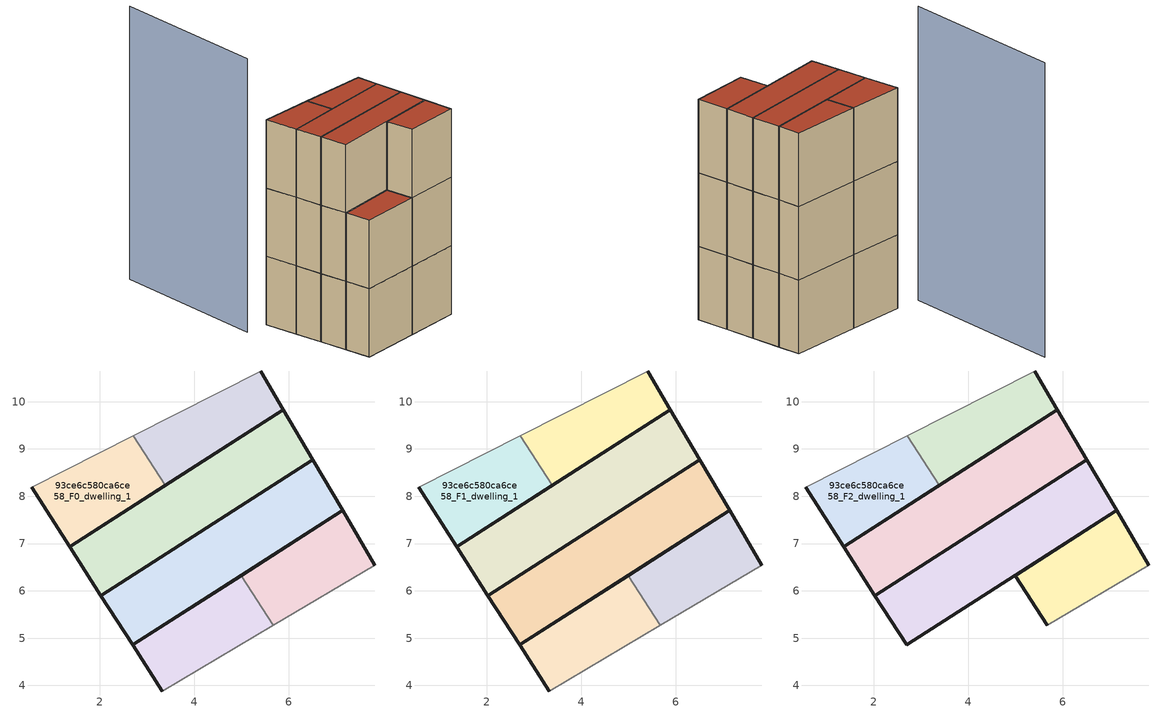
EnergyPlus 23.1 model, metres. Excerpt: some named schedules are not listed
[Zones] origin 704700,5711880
93ce6c580ca6ce58_F0_dwelling_0
 floor ground (EU_floor_Construction): 5.88,9.83 5.4,10.65 2.71,9.28 3.38,8.23 z0
 wall outside (EU_wall_Construction): 5.4,10.65 5.88,9.83 3.38,8.23 z0:3
 wall adiabatic (EU_wall_Construction): 2.71,9.28 5.4,10.65 z0:3
 wall to 93ce6c580ca6ce58_F0_dwelling_1 (EU_wall_Construction): 3.38,8.23 2.71,9.28 z0:3
93ce6c580ca6ce58_F0_dwelling_1
 floor ground (EU_floor_Construction): 3.38,8.23 2.71,9.28 0.56,8.19 1.36,6.94 z0
 wall outside (EU_wall_Construction): 3.38,8.23 1.36,6.94 0.56,8.19 z0:3
 wall adiabatic (EU_wall_Construction): 0.56,8.19 2.71,9.28 z0:3
93ce6c580ca6ce58_F0_dwelling_2
 floor ground (EU_floor_Construction): 6.51,8.77 5.88,9.83 1.36,6.94 2.03,5.9 z0
 wall outside (EU_wall_Construction): 2.03,5.9 1.36,6.94 5.88,9.83 6.51,8.77 2.03,5.9 z0:3
93ce6c580ca6ce58_F0_dwelling_3
 floor ground (EU_floor_Construction): 7.14,7.7 6.51,8.77 2.03,5.9 2.7,4.86 z0
 wall outside (EU_wall_Construction): 2.7,4.86 2.03,5.9 6.51,8.77 7.14,7.7 2.7,4.86 z0:3
93ce6c580ca6ce58_F0_dwelling_4
 floor ground (EU_floor_Construction): 7.82,6.54 7.14,7.7 4.99,6.33 5.67,5.27 z0
 wall outside (EU_wall_Construction): 4.99,6.33 7.14,7.7 7.82,6.54 z0:3
 wall adiabatic (EU_wall_Construction): 7.82,6.54 5.67,5.27 z0:3
 wall to 93ce6c580ca6ce58_F0_dwelling_5 (EU_wall_Construction): 5.67,5.27 4.99,6.33 z0:3
93ce6c580ca6ce58_F0_dwelling_5
 floor ground (EU_floor_Construction): 5.67,5.27 4.99,6.33 2.7,4.86 3.32,3.88 z0
 wall outside (EU_wall_Construction): 3.32,3.88 2.7,4.86 4.99,6.33 z0:3
 wall adiabatic (EU_wall_Construction): 5.67,5.27 3.32,3.88 z0:3
93ce6c580ca6ce58_F1_dwelling_0
 floor to 93ce6c580ca6ce58_F0_dwelling_0 (EU_floor_Construction): 5.88,9.83 5.4,10.65 2.71,9.28 3.38,8.23 z3
 wall outside (EU_wall_Construction): 5.4,10.65 5.88,9.83 3.38,8.23 z3:6
 wall adiabatic (EU_wall_Construction): 2.71,9.28 5.4,10.65 z3:6
 wall to 93ce6c580ca6ce58_F1_dwelling_1 (EU_wall_Construction): 3.38,8.23 2.71,9.28 z3:6
93ce6c580ca6ce58_F1_dwelling_1
 floor to 93ce6c580ca6ce58_F0_dwelling_1 (EU_floor_Construction): 3.38,8.23 2.71,9.28 0.56,8.19 1.36,6.94 z3
 wall outside (EU_wall_Construction): 3.38,8.23 1.36,6.94 0.56,8.19 z3:6
 wall adiabatic (EU_wall_Construction): 0.56,8.19 2.71,9.28 z3:6
93ce6c580ca6ce58_F1_dwelling_2
 floor to 93ce6c580ca6ce58_F0_dwelling_2 (EU_floor_Construction): 6.51,8.77 5.88,9.83 1.36,6.94 2.03,5.9 z3
 wall outside (EU_wall_Construction): 2.03,5.9 1.36,6.94 5.88,9.83 6.51,8.77 2.03,5.9 z3:6
93ce6c580ca6ce58_F1_dwelling_3
 floor to 93ce6c580ca6ce58_F0_dwelling_3 (EU_floor_Construction): 7.14,7.7 6.51,8.77 2.03,5.9 2.7,4.86 z3
 wall outside (EU_wall_Construction): 2.7,4.86 2.03,5.9 6.51,8.77 7.14,7.7 2.7,4.86 z3:6
93ce6c580ca6ce58_F1_dwelling_4
 floor to 93ce6c580ca6ce58_F0_dwelling_4 (EU_floor_Construction): 7.82,6.54 7.14,7.7 4.99,6.33 5.67,5.27 z3
 wall outside (EU_wall_Construction): 4.99,6.33 7.14,7.7 7.82,6.54 z3:6
 wall adiabatic (EU_wall_Construction): 7.82,6.54 5.67,5.27 z3:6
 wall to 93ce6c580ca6ce58_F1_dwelling_5 (EU_wall_Construction): 5.67,5.27 4.99,6.33 z3:6
93ce6c580ca6ce58_F1_dwelling_5
 floor to 93ce6c580ca6ce58_F0_dwelling_5 (EU_floor_Construction): 5.67,5.27 4.99,6.33 2.7,4.86 3.32,3.88 z3
 wall outside (EU_wall_Construction): 3.32,3.88 2.7,4.86 4.99,6.33 z3:6
 wall adiabatic (EU_wall_Construction): 5.67,5.27 3.32,3.88 z3:6
 roof outside (EU_roof_Construction): 4.99,6.33 5.67,5.27 3.32,3.88 2.7,4.86 z6
93ce6c580ca6ce58_F2_dwelling_0
 floor to 93ce6c580ca6ce58_F1_dwelling_0 (EU_floor_Construction): 5.88,9.83 5.4,10.65 2.71,9.28 3.38,8.23 z6
 wall outside (EU_wall_Construction): 5.4,10.65 5.88,9.83 3.38,8.23 z6:9
 wall adiabatic (EU_wall_Construction): 2.71,9.28 5.4,10.65 z6:9
 wall to 93ce6c580ca6ce58_F2_dwelling_1 (EU_wall_Construction): 3.38,8.23 2.71,9.28 z6:9
 roof outside (EU_roof_Construction): 5.4,10.65 5.88,9.83 3.38,8.23 2.71,9.28 z9
93ce6c580ca6ce58_F2_dwelling_1
 floor to 93ce6c580ca6ce58_F1_dwelling_1 (EU_floor_Construction): 3.38,8.23 2.71,9.28 0.56,8.19 1.36,6.94 z6
 wall outside (EU_wall_Construction): 3.38,8.23 1.36,6.94 0.56,8.19 z6:9
 wall adiabatic (EU_wall_Construction): 0.56,8.19 2.71,9.28 z6:9
 roof outside (EU_roof_Construction): 2.71,9.28 3.38,8.23 1.36,6.94 0.56,8.19 z9
93ce6c580ca6ce58_F2_dwelling_2
 floor to 93ce6c580ca6ce58_F1_dwelling_2 (EU_floor_Construction): 6.51,8.77 5.88,9.83 1.36,6.94 2.03,5.9 z6
 wall outside (EU_wall_Construction): 2.03,5.9 1.36,6.94 5.88,9.83 6.51,8.77 2.03,5.9 z6:9
 roof outside (EU_roof_Construction): 5.88,9.83 6.51,8.77 2.03,5.9 1.36,6.94 z9
93ce6c580ca6ce58_F2_dwelling_3
 floor to 93ce6c580ca6ce58_F1_dwelling_3 (EU_floor_Construction): 7.14,7.7 6.51,8.77 2.03,5.9 2.7,4.86 z6
 wall outside (EU_wall_Construction): 2.7,4.86 2.03,5.9 6.51,8.77 7.14,7.7 2.7,4.86 z6:9
 roof outside (EU_roof_Construction): 6.51,8.77 7.14,7.7 2.7,4.86 2.03,5.9 z9
93ce6c580ca6ce58_F2_dwelling_4
 floor to 93ce6c580ca6ce58_F1_dwelling_4 (EU_floor_Construction): 7.82,6.54 7.14,7.7 4.99,6.33 5.67,5.27 z6
 wall outside (EU_wall_Construction): 5.67,5.27 4.99,6.33 7.14,7.7 7.82,6.54 z6:9
 wall adiabatic (EU_wall_Construction): 7.82,6.54 5.67,5.27 z6:9
 roof outside (EU_roof_Construction): 7.14,7.7 7.82,6.54 5.67,5.27 4.99,6.33 z9
shading: -0.4,7.8 -3,14.13 z0:12
[Building]
EU S2 Campaign: North Axis=0; Terrain=City; Solar Distribution=FullExterior
[Site:Location]
London: Latitude=51.5; Longitude=-0.5; Time Zone=0; Elevation=25
[SizingPeriod:WeatherFileDays]
AnnualSizingPeriod: Begin Month=1; Begin Day of Month=1; End Month=12; End Day of Month=31; Day of Week for Start Day=Monday; Use Weather File Daylight Saving Period=No; Use Weather File Rain and Snow Indicators=No
[MATERIAL]
EU_InternalMass_Material: Roughness=MediumRough; Thickness=0.1; Conductivity=1; Density=1800; Specific Heat=900; Thermal Absorptance=0.9; Solar Absorptance=0.7; Visible Absorptance=0.7
[MATERIAL:NOMASS] Roughness=MediumRough; Thermal Absorptance=0.9; Solar Absorptance=0.7; Visible Absorptance=0.7
Name | Thermal Resistance
EU_wall_NoMass | 1.04674
EU_roof_NoMass | 4.32442
EU_floor_NoMass | 2.04616
[CONSTRUCTION]
EU_wall_Construction: EU_wall_NoMass
EU_roof_Construction: EU_roof_NoMass
EU_floor_Construction: EU_floor_NoMass
EU_InternalMass_Construction: EU_InternalMass_Material
[ZONE] Type=1; Multiplier=1; Ceiling Height=autocalculate; Floor Area=autocalculate; Part of Total Floor Area=Yes
Name | Volume
93ce6c580ca6ce58_F0_dwelling_0 | 9.85767
93ce6c580ca6ce58_F1_dwelling_0; 93ce6c580ca6ce58_F2_dwelling_0 | 9.8584
93ce6c580ca6ce58_F0_dwelling_1; 93ce6c580ca6ce58_F1_dwelling_1; 93ce6c580ca6ce58_F2_dwelling_1 | 9.8562
93ce6c580ca6ce58_F0_dwelling_2; 93ce6c580ca6ce58_F1_dwelling_2; 93ce6c580ca6ce58_F2_dwelling_2 | 19.7109
93ce6c580ca6ce58_F0_dwelling_3; 93ce6c580ca6ce58_F1_dwelling_3; 93ce6c580ca6ce58_F2_dwelling_3 | 19.7
93ce6c580ca6ce58_F0_dwelling_4; 93ce6c580ca6ce58_F0_dwelling_5 | 9.85327
93ce6c580ca6ce58_F1_dwelling_4; 93ce6c580ca6ce58_F2_dwelling_4 | 9.85254
93ce6c580ca6ce58_F1_dwelling_5 | 9.854
[INTERNALMASS] Construction=EU_InternalMass_Construction
Name | Zone or ZoneList | Surface Area
93ce6c580ca6ce58_F0_dwelling_0_EU_InternalMass | 93ce6c580ca6ce58_F0_dwelling_0 | 3.28575
93ce6c580ca6ce58_F0_dwelling_1_EU_InternalMass | 93ce6c580ca6ce58_F0_dwelling_1 | 3.28532
93ce6c580ca6ce58_F0_dwelling_2_EU_InternalMass | 93ce6c580ca6ce58_F0_dwelling_2 | 6.57001
93ce6c580ca6ce58_F0_dwelling_3_EU_InternalMass | 93ce6c580ca6ce58_F0_dwelling_3 | 6.56671
93ce6c580ca6ce58_F0_dwelling_4_EU_InternalMass | 93ce6c580ca6ce58_F0_dwelling_4 | 3.28446
93ce6c580ca6ce58_F0_dwelling_5_EU_InternalMass | 93ce6c580ca6ce58_F0_dwelling_5 | 3.28441
93ce6c580ca6ce58_F1_dwelling_0_EU_InternalMass | 93ce6c580ca6ce58_F1_dwelling_0 | 3.28575
93ce6c580ca6ce58_F1_dwelling_1_EU_InternalMass | 93ce6c580ca6ce58_F1_dwelling_1 | 3.28532
93ce6c580ca6ce58_F1_dwelling_2_EU_InternalMass | 93ce6c580ca6ce58_F1_dwelling_2 | 6.57001
93ce6c580ca6ce58_F1_dwelling_3_EU_InternalMass | 93ce6c580ca6ce58_F1_dwelling_3 | 6.56671
93ce6c580ca6ce58_F1_dwelling_4_EU_InternalMass | 93ce6c580ca6ce58_F1_dwelling_4 | 3.28446
93ce6c580ca6ce58_F1_dwelling_5_EU_InternalMass | 93ce6c580ca6ce58_F1_dwelling_5 | 3.28441
93ce6c580ca6ce58_F2_dwelling_0_EU_InternalMass | 93ce6c580ca6ce58_F2_dwelling_0 | 6.56956
93ce6c580ca6ce58_F2_dwelling_1_EU_InternalMass | 93ce6c580ca6ce58_F2_dwelling_1 | 6.57014
93ce6c580ca6ce58_F2_dwelling_2_EU_InternalMass | 93ce6c580ca6ce58_F2_dwelling_2 | 6.56463
93ce6c580ca6ce58_F2_dwelling_3_EU_InternalMass | 93ce6c580ca6ce58_F2_dwelling_3 | 3.28358
93ce6c580ca6ce58_F2_dwelling_4_EU_InternalMass | 93ce6c580ca6ce58_F2_dwelling_4 | 3.28498
[OTHEREQUIPMENT] Fuel Type=Electricity; Design Level Calculation Method=Watts/Area; Power per Zone Floor Area=1; Fraction Latent=0; Fraction Radiant=0; Fraction Lost=0; Carbon Dioxide Generation Rate=0; EndUse Subcategory=EU_Step8_InternalGains
Name | Zone or ZoneList or Space or SpaceList | Schedule
EU_Step8_InternalGain_93ce6c580ca6ce58_F0_dwelling_0_f000 | 93ce6c580ca6ce58_F0_dwelling_0 | EU_Step8_GainSchedule_93ce6c580ca6ce58_F0_dwelling_0_f000
EU_Step8_InternalGain_93ce6c580ca6ce58_F0_dwelling_1_f000 | 93ce6c580ca6ce58_F0_dwelling_1 | EU_Step8_GainSchedule_93ce6c580ca6ce58_F0_dwelling_1_f000
EU_Step8_InternalGain_93ce6c580ca6ce58_F0_dwelling_2_f000 | 93ce6c580ca6ce58_F0_dwelling_2 | EU_Step8_GainSchedule_93ce6c580ca6ce58_F0_dwelling_2_f000
EU_Step8_InternalGain_93ce6c580ca6ce58_F0_dwelling_3_f000 | 93ce6c580ca6ce58_F0_dwelling_3 | EU_Step8_GainSchedule_93ce6c580ca6ce58_F0_dwelling_3_f000
EU_Step8_InternalGain_93ce6c580ca6ce58_F0_dwelling_4_f000 | 93ce6c580ca6ce58_F0_dwelling_4 | EU_Step8_GainSchedule_93ce6c580ca6ce58_F0_dwelling_4_f000
EU_Step8_InternalGain_93ce6c580ca6ce58_F0_dwelling_5_f000 | 93ce6c580ca6ce58_F0_dwelling_5 | EU_Step8_GainSchedule_93ce6c580ca6ce58_F0_dwelling_5_f000
EU_Step8_InternalGain_93ce6c580ca6ce58_F1_dwelling_0_f000 | 93ce6c580ca6ce58_F1_dwelling_0 | EU_Step8_GainSchedule_93ce6c580ca6ce58_F1_dwelling_0_f000
EU_Step8_InternalGain_93ce6c580ca6ce58_F1_dwelling_1_f000 | 93ce6c580ca6ce58_F1_dwelling_1 | EU_Step8_GainSchedule_93ce6c580ca6ce58_F1_dwelling_1_f000
EU_Step8_InternalGain_93ce6c580ca6ce58_F1_dwelling_2_f000 | 93ce6c580ca6ce58_F1_dwelling_2 | EU_Step8_GainSchedule_93ce6c580ca6ce58_F1_dwelling_2_f000
EU_Step8_InternalGain_93ce6c580ca6ce58_F1_dwelling_3_f000 | 93ce6c580ca6ce58_F1_dwelling_3 | EU_Step8_GainSchedule_93ce6c580ca6ce58_F1_dwelling_3_f000
EU_Step8_InternalGain_93ce6c580ca6ce58_F1_dwelling_4_f000 | 93ce6c580ca6ce58_F1_dwelling_4 | EU_Step8_GainSchedule_93ce6c580ca6ce58_F1_dwelling_4_f000
EU_Step8_InternalGain_93ce6c580ca6ce58_F1_dwelling_5_f000 | 93ce6c580ca6ce58_F1_dwelling_5 | EU_Step8_GainSchedule_93ce6c580ca6ce58_F1_dwelling_5_f000
EU_Step8_InternalGain_93ce6c580ca6ce58_F2_dwelling_0_f000 | 93ce6c580ca6ce58_F2_dwelling_0 | EU_Step8_GainSchedule_93ce6c580ca6ce58_F2_dwelling_0_f000
EU_Step8_InternalGain_93ce6c580ca6ce58_F2_dwelling_1_f000 | 93ce6c580ca6ce58_F2_dwelling_1 | EU_Step8_GainSchedule_93ce6c580ca6ce58_F2_dwelling_1_f000
EU_Step8_InternalGain_93ce6c580ca6ce58_F2_dwelling_2_f000 | 93ce6c580ca6ce58_F2_dwelling_2 | EU_Step8_GainSchedule_93ce6c580ca6ce58_F2_dwelling_2_f000
EU_Step8_InternalGain_93ce6c580ca6ce58_F2_dwelling_3_f000 | 93ce6c580ca6ce58_F2_dwelling_3 | EU_Step8_GainSchedule_93ce6c580ca6ce58_F2_dwelling_3_f000
EU_Step8_InternalGain_93ce6c580ca6ce58_F2_dwelling_4_f000 | 93ce6c580ca6ce58_F2_dwelling_4 | EU_Step8_GainSchedule_93ce6c580ca6ce58_F2_dwelling_4_f000
[ZONEVENTILATION:DESIGNFLOWRATE] Schedule=EU_AlwaysOn; Design Flow Rate Calculation Method=AirChanges/Hour; Air Changes per Hour=0.488719; Ventilation Type=Natural; Fan Pressure Rise=0; Fan Total Efficiency=1; Constant Term Coefficient=1; Temperature Term Coefficient=0; Velocity Term Coefficient=0; Velocity Squared Term Coefficient=0; Minimum Indoor Temperature=-100; Maximum Indoor Temperature=100; Delta Temperature=-100; Minimum Outdoor Temperature=-100; Maximum Outdoor Temperature=100; Maximum Wind Speed=40
Name | Zone or ZoneList or Space or SpaceList
EU_ConstantAir_93ce6c580ca6ce58_F0_dwelling_0 | 93ce6c580ca6ce58_F0_dwelling_0
EU_ConstantAir_93ce6c580ca6ce58_F0_dwelling_1 | 93ce6c580ca6ce58_F0_dwelling_1
EU_ConstantAir_93ce6c580ca6ce58_F0_dwelling_2 | 93ce6c580ca6ce58_F0_dwelling_2
EU_ConstantAir_93ce6c580ca6ce58_F0_dwelling_3 | 93ce6c580ca6ce58_F0_dwelling_3
EU_ConstantAir_93ce6c580ca6ce58_F0_dwelling_4 | 93ce6c580ca6ce58_F0_dwelling_4
EU_ConstantAir_93ce6c580ca6ce58_F0_dwelling_5 | 93ce6c580ca6ce58_F0_dwelling_5
EU_ConstantAir_93ce6c580ca6ce58_F1_dwelling_0 | 93ce6c580ca6ce58_F1_dwelling_0
EU_ConstantAir_93ce6c580ca6ce58_F1_dwelling_1 | 93ce6c580ca6ce58_F1_dwelling_1
EU_ConstantAir_93ce6c580ca6ce58_F1_dwelling_2 | 93ce6c580ca6ce58_F1_dwelling_2
EU_ConstantAir_93ce6c580ca6ce58_F1_dwelling_3 | 93ce6c580ca6ce58_F1_dwelling_3
EU_ConstantAir_93ce6c580ca6ce58_F1_dwelling_4 | 93ce6c580ca6ce58_F1_dwelling_4
EU_ConstantAir_93ce6c580ca6ce58_F1_dwelling_5 | 93ce6c580ca6ce58_F1_dwelling_5
EU_ConstantAir_93ce6c580ca6ce58_F2_dwelling_0 | 93ce6c580ca6ce58_F2_dwelling_0
EU_ConstantAir_93ce6c580ca6ce58_F2_dwelling_1 | 93ce6c580ca6ce58_F2_dwelling_1
EU_ConstantAir_93ce6c580ca6ce58_F2_dwelling_2 | 93ce6c580ca6ce58_F2_dwelling_2
EU_ConstantAir_93ce6c580ca6ce58_F2_dwelling_3 | 93ce6c580ca6ce58_F2_dwelling_3
EU_ConstantAir_93ce6c580ca6ce58_F2_dwelling_4 | 93ce6c580ca6ce58_F2_dwelling_4
[HVACTEMPLATE:THERMOSTAT] Constant Heating Setpoint=20; Constant Cooling Setpoint=50
EU_HeatOnly_93ce6c580ca6ce58_F0_dwelling_0; EU_HeatOnly_93ce6c580ca6ce58_F0_dwelling_1; EU_HeatOnly_93ce6c580ca6ce58_F0_dwelling_2; EU_HeatOnly_93ce6c580ca6ce58_F0_dwelling_3; EU_HeatOnly_93ce6c580ca6ce58_F0_dwelling_4; EU_HeatOnly_93ce6c580ca6ce58_F0_dwelling_5; EU_HeatOnly_93ce6c580ca6ce58_F1_dwelling_0; EU_HeatOnly_93ce6c580ca6ce58_F1_dwelling_1; EU_HeatOnly_93ce6c580ca6ce58_F1_dwelling_2; EU_HeatOnly_93ce6c580ca6ce58_F1_dwelling_3; EU_HeatOnly_93ce6c580ca6ce58_F1_dwelling_4; EU_HeatOnly_93ce6c580ca6ce58_F1_dwelling_5; EU_HeatOnly_93ce6c580ca6ce58_F2_dwelling_0; EU_HeatOnly_93ce6c580ca6ce58_F2_dwelling_1; EU_HeatOnly_93ce6c580ca6ce58_F2_dwelling_2; EU_HeatOnly_93ce6c580ca6ce58_F2_dwelling_3; EU_HeatOnly_93ce6c580ca6ce58_F2_dwelling_4
[HVACTEMPLATE:ZONE:IDEALLOADSAIRSYSTEM] System Availability Schedule=EU_AlwaysOn; Maximum Heating Supply Air Temperature=50; Minimum Cooling Supply Air Temperature=13; Maximum Heating Supply Air Humidity Ratio=0.0156; Minimum Cooling Supply Air Humidity Ratio=0.0077; Heating Limit=NoLimit; Cooling Limit=NoLimit; Heating Availability Schedule=EU_AlwaysOn; Cooling Availability Schedule=EU_CoolingOff; Dehumidification Control Type=ConstantSensibleHeatRatio; Cooling Sensible Heat Ratio=0.7; Dehumidification Setpoint=60; Humidification Control Type=None; Humidification Setpoint=30; Outdoor Air Method=None; Outdoor Air Flow Rate per Person=0.00944; Outdoor Air Flow Rate per Zone Floor Area=0; Outdoor Air Flow Rate per Zone=0; Demand Controlled Ventilation Type=None; Outdoor Air Economizer Type=NoEconomizer; Heat Recovery Type=None; Sensible Heat Recovery Effectiveness=0.7; Latent Heat Recovery Effectiveness=0.65
Name | Template Thermostat
93ce6c580ca6ce58_F0_dwelling_0 | EU_HeatOnly_93ce6c580ca6ce58_F0_dwelling_0
93ce6c580ca6ce58_F0_dwelling_1 | EU_HeatOnly_93ce6c580ca6ce58_F0_dwelling_1
93ce6c580ca6ce58_F0_dwelling_2 | EU_HeatOnly_93ce6c580ca6ce58_F0_dwelling_2
93ce6c580ca6ce58_F0_dwelling_3 | EU_HeatOnly_93ce6c580ca6ce58_F0_dwelling_3
93ce6c580ca6ce58_F0_dwelling_4 | EU_HeatOnly_93ce6c580ca6ce58_F0_dwelling_4
93ce6c580ca6ce58_F0_dwelling_5 | EU_HeatOnly_93ce6c580ca6ce58_F0_dwelling_5
93ce6c580ca6ce58_F1_dwelling_0 | EU_HeatOnly_93ce6c580ca6ce58_F1_dwelling_0
93ce6c580ca6ce58_F1_dwelling_1 | EU_HeatOnly_93ce6c580ca6ce58_F1_dwelling_1
93ce6c580ca6ce58_F1_dwelling_2 | EU_HeatOnly_93ce6c580ca6ce58_F1_dwelling_2
93ce6c580ca6ce58_F1_dwelling_3 | EU_HeatOnly_93ce6c580ca6ce58_F1_dwelling_3
93ce6c580ca6ce58_F1_dwelling_4 | EU_HeatOnly_93ce6c580ca6ce58_F1_dwelling_4
93ce6c580ca6ce58_F1_dwelling_5 | EU_HeatOnly_93ce6c580ca6ce58_F1_dwelling_5
93ce6c580ca6ce58_F2_dwelling_0 | EU_HeatOnly_93ce6c580ca6ce58_F2_dwelling_0
93ce6c580ca6ce58_F2_dwelling_1 | EU_HeatOnly_93ce6c580ca6ce58_F2_dwelling_1
93ce6c580ca6ce58_F2_dwelling_2 | EU_HeatOnly_93ce6c580ca6ce58_F2_dwelling_2
93ce6c580ca6ce58_F2_dwelling_3 | EU_HeatOnly_93ce6c580ca6ce58_F2_dwelling_3
93ce6c580ca6ce58_F2_dwelling_4 | EU_HeatOnly_93ce6c580ca6ce58_F2_dwelling_4
[SIZING:ZONE] Zone Cooling Design Supply Air Temperature Input Method=SupplyAirTemperature; Zone Cooling Design Supply Air Temperature=13; Zone Heating Design Supply Air Temperature Input Method=SupplyAirTemperature; Zone Heating Design Supply Air Temperature=50; Zone Cooling Design Supply Air Humidity Ratio=0.008; Zone Heating Design Supply Air Humidity Ratio=0.008; Cooling Design Air Flow Method=DesignDay; Cooling Design Air Flow Rate=0; Cooling Minimum Air Flow per Zone Floor Area=0.000762; Cooling Minimum Air Flow=0; Cooling Minimum Air Flow Fraction=0.2; Heating Design Air Flow Method=DesignDay; Heating Design Air Flow Rate=0; Heating Maximum Air Flow per Zone Floor Area=0.002032; Heating Maximum Air Flow=0.141576; Heating Maximum Air Flow Fraction=0.3; Account for Dedicated Outdoor Air System=No; Dedicated Outdoor Air System Control Strategy=NeutralSupplyAir; Dedicated Outdoor Air Low Setpoint Temperature for Design=autosize; Dedicated Outdoor Air High Setpoint Temperature for Design=autosize; Zone Load Sizing Method=Sensible Load Only No Latent Load; Zone Latent Cooling Design Supply Air Humidity Ratio Input Method=HumidityRatioDifference; Zone Cooling Design Supply Air Humidity Ratio Difference=0.005; Zone Latent Heating Design Supply Air Humidity Ratio Input Method=HumidityRatioDifference; Zone Humidification Design Supply Air Humidity Ratio Difference=0.005
93ce6c580ca6ce58_F0_dwelling_0; 93ce6c580ca6ce58_F0_dwelling_1; 93ce6c580ca6ce58_F0_dwelling_2; 93ce6c580ca6ce58_F0_dwelling_3; 93ce6c580ca6ce58_F0_dwelling_4; 93ce6c580ca6ce58_F0_dwelling_5; 93ce6c580ca6ce58_F1_dwelling_0; 93ce6c580ca6ce58_F1_dwelling_1; 93ce6c580ca6ce58_F1_dwelling_2; 93ce6c580ca6ce58_F1_dwelling_3; 93ce6c580ca6ce58_F1_dwelling_4; 93ce6c580ca6ce58_F1_dwelling_5; 93ce6c580ca6ce58_F2_dwelling_0; 93ce6c580ca6ce58_F2_dwelling_1; 93ce6c580ca6ce58_F2_dwelling_2; 93ce6c580ca6ce58_F2_dwelling_3; 93ce6c580ca6ce58_F2_dwelling_4
[SCHEDULE:FILE] Column Number=1; Rows to Skip at Top=0; Number of Hours of Data=8760; Column Separator=Comma; Interpolate to Timestep=No; Minutes per Item=60; Adjust Schedule for Daylight Savings=Yes
Name | File
EU_Step8_GainSchedule_93ce6c580ca6ce58_F0_dwelling_0_f000 | ../../schedules/93ce6c580ca6ce58/93ce6c580ca6ce58_F0_dwelling_0_f000_gain.csv
EU_Step8_GainSchedule_93ce6c580ca6ce58_F0_dwelling_1_f000 | ../../schedules/93ce6c580ca6ce58/93ce6c580ca6ce58_F0_dwelling_1_f000_gain.csv
EU_Step8_GainSchedule_93ce6c580ca6ce58_F0_dwelling_2_f000 | ../../schedules/93ce6c580ca6ce58/93ce6c580ca6ce58_F0_dwelling_2_f000_gain.csv
